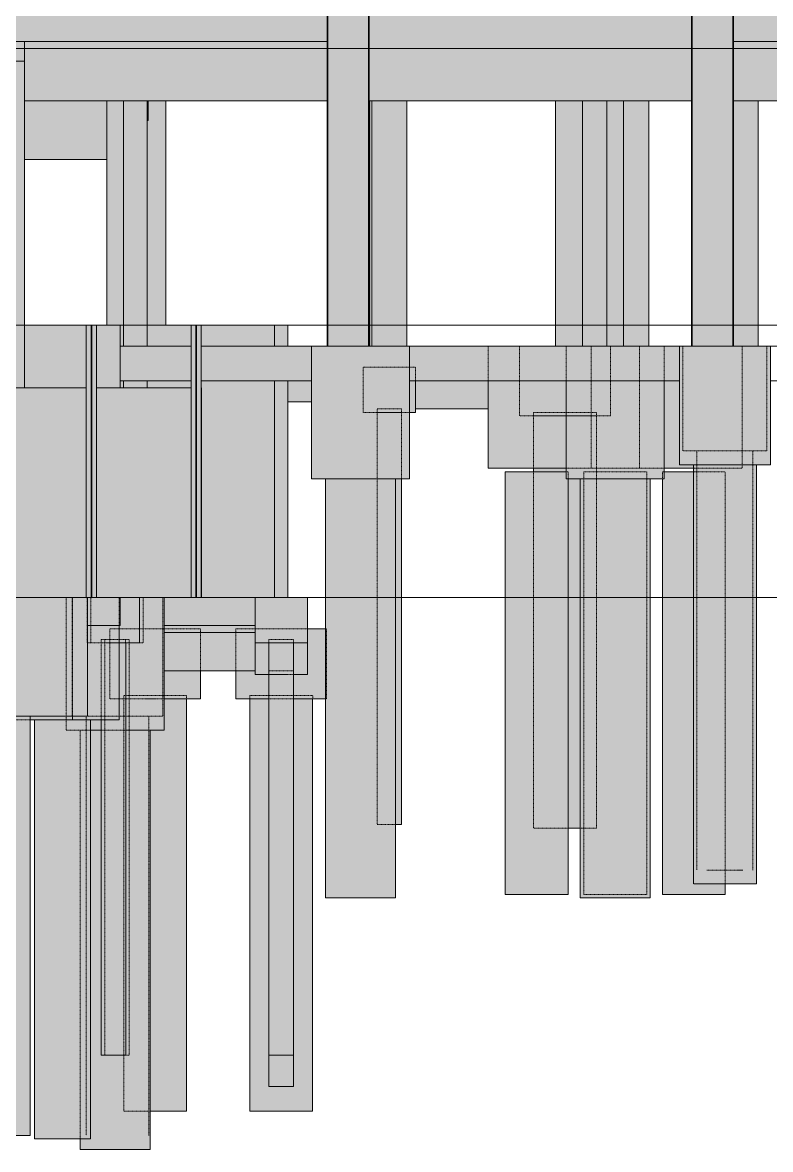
# Model space of a CAD drawing. Header units: centimetres. Extents: x -3523 to 38560, y -3196 to 88043.
# Drawn here: x 7320 to 8391, y 78330 to 79943 of the extents above; entities that cross this region are included whole.
import ezdxf

# ---------------------------------------------------------------- set-up
doc = ezdxf.new("R2010")
doc.units = ezdxf.units.CM
doc.linetypes.add('Centro', pattern=[3.175, 0.635, -0.47625, 1.5875, -0.47625])
doc.linetypes.add('Traço', pattern=[0.635, 0.3175, -0.3175])
for name, color, linetype, lineweight in [('A-FLOR-LEVL', 7, 'Continuous', 9), ('S-BEAM', 7, 'Continuous', 25), ('S-COLS', 7, 'Continuous', 25), ('S-FNDN', 7, 'Continuous', 25), ('S-FNDN-HDLN', 7, 'Traço', 18)]:
    doc.layers.add(name, color=color, linetype=linetype, lineweight=lineweight)

# ---------------------------------------------------------------- blocks, each defined once
blk = doc.blocks.new('Estaca W Gerdau - W250X32_7-3763720-CT B 002 - CRT ESQ')
at = {"layer": 'S-FNDN', "linetype": 'Traço', "lineweight": 9, "true_color": 0xa4b9db}
blk.add_hatch(color=9, dxfattribs=at).paths.add_polyline_path([(-1880.1, 79120), (-1871.6, 79120), (-1871.6, 79510), (-1886.2, 79510), (-1886.2, 79120)], flags=0)
at = {"layer": 'S-FNDN', "lineweight": 9}
for p, q in [((-1886.2, 79510), (-1886.2, 79120)), ((-1871.6, 79510), (-1886.2, 79510)), ((-1879.3, 79120), (-1879.3, 79510)), ((-1878.5, 79510), (-1878.5, 79120)), ((-1871.6, 79510), (-1871.6, 79120)), ((-1871.6, 79120), (-1886.2, 79120))]:
    blk.add_line(p, q, dxfattribs=at)
blk = doc.blocks.new('PED_BLRET-1EST_R01_2019 - 75x75x65-3763687-CT B 002 - CRT ESQ')
at = {"layer": 'S-FNDN-HDLN', "lineweight": 9}
for p, q in [((1714.1, 79378), (1749.1, 79378)), ((1714.1, 79373), (1714.1, 79378)), ((1749.1, 79373), (1714.1, 79373)), ((1749.1, 79378), (1749.1, 79373))]:
    blk.add_line(p, q, dxfattribs=at)
blk = doc.blocks.new('PED_BLRET-1EST_R01_2019 - 75x75x65-V41-CT B 002 - CRT ESQ')
at = {"layer": 'S-FNDN-HDLN', "lineweight": 9}
for p, q in [((1305.6, 79340), (1340.6, 79340)), ((1305.6, 79335), (1305.6, 79340)), ((1340.6, 79335), (1305.6, 79335)), ((1340.6, 79340), (1340.6, 79335))]:
    blk.add_line(p, q, dxfattribs=at)
blk = doc.blocks.new('PED_BLRET-1EST_R01_2019 - 75x75x65-V42-CT B 002 - CRT ESQ')
at = {"layer": 'S-FNDN-HDLN', "lineweight": 9}
for p, q in [((325.3, 79015), (360.3, 79015)), ((360.3, 79010), (325.3, 79010))]:
    blk.add_line(p, q, dxfattribs=at)
blk = doc.blocks.new('PED_BLRET-1EST_EXCENTRICA_R01_2019 - 110x130x100-3841337-CT B 002 - CRT ESQ')
at = {"layer": 'S-FNDN-HDLN', "lineweight": 9}
for p, q in [((117.3, 78980), (175.1, 78980)), ((117.3, 78975), (117.3, 78980)), ((175.1, 78980), (207.3, 78980)), ((207.3, 78980), (207.3, 78975)), ((175.1, 78975), (117.3, 78975)), ((207.3, 78975), (175.1, 78975))]:
    blk.add_line(p, q, dxfattribs=at)
blk = doc.blocks.new('PED_BLRET-1EST_EXCENTRICA_R01_2019 - 110x130x100-V37-CT B 002 - CRT ESQ')
at = {"layer": 'S-FNDN-HDLN', "lineweight": 9}
for p, q in [((297.8, 78980), (325.3, 78980)), ((297.8, 78975), (297.8, 78980)), ((325.3, 78980), (360.3, 78980)), ((360.3, 78980), (387.8, 78980)), ((387.8, 78980), (387.8, 78975)), ((325.3, 78975), (297.8, 78975)), ((360.3, 78975), (325.3, 78975)), ((387.8, 78975), (360.3, 78975))]:
    blk.add_line(p, q, dxfattribs=at)
blk = doc.blocks.new('PED_BLRET-1EST_EXCENTRICA_R01_2019 - 110x130x100-V45-CT B 002 - CRT ESQ')
at = {"layer": 'S-FNDN-HDLN', "lineweight": 9}
for p, q in [((704, 79385), (794, 79385)), ((704, 79380), (704, 79385)), ((794, 79385), (794, 79380)), ((794, 79380), (704, 79380))]:
    blk.add_line(p, q, dxfattribs=at)
blk = doc.blocks.new('PED_BLRET-1EST_R01_2019 - 75x75x65-V38-CT B 002 - CRT ESQ')
at = {"layer": 'S-FNDN-HDLN', "lineweight": 9}
for p, q in [((85.1, 79060), (110.9, 79060)), ((85.1, 79055), (85.1, 79060)), ((110.9, 79060), (120.1, 79060)), ((120.1, 79060), (120.1, 79055)), ((110.9, 79055), (85.1, 79055)), ((120.1, 79055), (110.9, 79055))]:
    blk.add_line(p, q, dxfattribs=at)
blk = doc.blocks.new('PED_BLRET-1EST_R01_2019 - 75x75x65-V57-CT B 002 - CRT ESQ')
at = {"layer": 'S-FNDN-HDLN', "lineweight": 9}
for p, q in [((90.3, 79055), (90.3, 79060)), ((120.1, 79060), (125.3, 79060)), ((125.3, 79060), (125.3, 79055))]:
    blk.add_line(p, q, dxfattribs=at)

msp = doc.modelspace()

# ---------------------------------------------------------------- hatches: boundary and pattern name
at = {"layer": 'S-BEAM', "true_color": 0xc0c0c0}
for points in [[(5648.005, 79916), (7757.012, 79916), (7756.766, 79976), (5648.005, 79976), (5648.005, 79973.813)], [(7816.012, 79831), (8278.511, 79831.204), (8278.511, 79976), (7816.012, 79976), (7816.012, 79831.327)], [(8635.607, 79916), (9030.006, 79916), (9030.006, 79976), (8337.511, 79976), (8337.522, 79916), (8583.91, 79916)], [(7549.98, 79831), (7757.012, 79831), (7756.766, 79916), (7323.262, 79916), (7323.262, 79831), (7500.001, 79831)], [(8635.607, 79831), (9030.006, 79831), (9030.006, 79916), (8337.522, 79916), (8337.522, 79831), (8583.91, 79831)], [(7441, 79747), (7441, 79831), (7323.262, 79831), (7323.262, 79747), (7393.98, 79747)], [(7498.749, 79803), (7500, 79803), (7500, 79831), (7498.749, 79830.891), (7498.749, 79804.432)], [(8098.512, 79430.004), (8260.861, 79430.004), (8260.861, 79480.004), (7874.012, 79480.004), (7874.012, 79430.004), (8066.945, 79430.004)], [(7700.134, 79400.004), (7734.012, 79400.004), (7734.012, 79430.004), (7700.134, 79430.004)], [(7883, 79390.004), (7986.955, 79390.004), (7986.955, 79430.004), (7883, 79430.004)], [(7549.98, 79070.001), (7653.134, 79070.001), (7653.134, 79080.004), (7523, 79080.004), (7523, 79070.001)], [(7549.98, 79015.001), (7653.134, 79015.001), (7653.134, 79070.001), (7523, 79070.001), (7523, 79015.001), (7543.207, 79015.001)]]:
    msp.add_hatch(color=9, dxfattribs=at).paths.add_polyline_path(points, flags=0)
at = {"layer": 'S-BEAM', "true_color": 0xff8040}
h = msp.add_hatch(color=11, dxfattribs=at)
h.paths.add_polyline_path([(7446.587, 79080.004), (7453, 79080.004), (7453, 79120.004), (7413.472, 79120.001), (7413.472, 79080.004), (7443.792, 79080.004)], flags=0)
h.paths.add_polyline_path([(7323.262, 79420.004), (7411.705, 79420.004), (7411.705, 79510.004), (7323.262, 79510.004), (7323.262, 79444.332)], flags=0)
h.paths.add_polyline_path([(7453, 79420.004), (7453, 79510.004), (7426.305, 79510.004), (7426.305, 79420.004), (7446.587, 79420.004)], flags=0)
h = msp.add_hatch(color=11, dxfattribs=at)
h.paths.add_polyline_path([(7460.002, 79080.004), (7459.998, 79120.004), (7453, 79120.001), (7453, 79080.004), (7458.737, 79080.004)], flags=0)
h.paths.add_polyline_path([(7459.998, 79420.004), (7460.002, 79420.004), (7459.998, 79510.004), (7453, 79510.004), (7453, 79420.004), (7459.802, 79420.004)], flags=0)
h = msp.add_hatch(color=11, dxfattribs=at)
h.paths.add_polyline_path([(7523, 79080.004), (7653.134, 79080.004), (7653.373, 79120.001), (7681.134, 79120.001), (7681.134, 79430.004), (7576.305, 79430.004), (7576.305, 79120.001), (7523, 79120.001), (7523, 79091.344)], flags=0)
h.paths.add_polyline_path([(7498.749, 79420.004), (7561.705, 79420.004), (7561.705, 79430.004), (7498.749, 79430.004)], flags=0)
h.paths.add_polyline_path([(7500.481, 79480.004), (7561.705, 79480.004), (7561.705, 79510.004), (7498.749, 79509.848), (7498.749, 79480.004)], flags=0)
h.paths.add_polyline_path([(7678.98, 79480.004), (7681.134, 79480.004), (7681.134, 79510.004), (7576.305, 79510.004), (7576.525, 79480.004), (7653.373, 79480.004)], flags=0)
at = {"layer": 'S-BEAM', "true_color": 0xc0c0c0}
h = msp.add_hatch(color=9, dxfattribs=at)
h.paths.add_polyline_path([(7549.98, 79430.004), (7561.705, 79430.004), (7561.705, 79480.004), (7460.002, 79480.004), (7460.002, 79430.004), (7530.41, 79430.004)], flags=0)
h.paths.add_polyline_path([(7675.39, 79430.004), (7734.012, 79430.004), (7734.012, 79480.004), (7576.305, 79480.004), (7576.525, 79430.004), (7653.373, 79430.004)], flags=0)
h = msp.add_hatch(color=9, dxfattribs=at)
h.paths.add_polyline_path([(6511.705, 79120.004), (6511.705, 79420.004), (6376.305, 79420.004), (6376.305, 79120.004), (6490.202, 79120.004)], flags=0)
h.paths.add_polyline_path([(5476.305, 79120.004), (5611.705, 79120.004), (5611.362, 79420.004), (5476.305, 79420.004), (5476.305, 79179.591)], flags=0)
h.paths.add_polyline_path([(5626.305, 79120.004), (5761.705, 79120.004), (5761.705, 79420.004), (5626.305, 79420.004), (5626.305, 79135.468)], flags=0)
h.paths.add_polyline_path([(7561.705, 79120.004), (7561.705, 79420.004), (7426.305, 79420.004), (7426.305, 79120.004), (7549.98, 79120.004)], flags=0)
h.paths.add_polyline_path([(5776.305, 79120.004), (5911.705, 79120.004), (5911.705, 79420.004), (5776.305, 79420.004), (5776.305, 79356.085)], flags=0)
h.paths.add_polyline_path([(5926.305, 79120.004), (6061.705, 79120.004), (6061.705, 79420.004), (5926.305, 79420.004), (5926.305, 79179.591)], flags=0)
h.paths.add_polyline_path([(6076.305, 79120.004), (6211.705, 79120.004), (6211.705, 79420.004), (6076.305, 79420.004), (6076.305, 79135.468)], flags=0)
h.paths.add_polyline_path([(6226.305, 79120.004), (6361.705, 79120.004), (6361.705, 79420.004), (6226.305, 79420.004), (6226.305, 79179.591)], flags=0)
h.paths.add_polyline_path([(7411.705, 79120.004), (7411.705, 79420.004), (7276.305, 79420.004), (7276.305, 79120.004), (7394.891, 79120.004)], flags=0)
h.paths.add_polyline_path([(7261.705, 79120.004), (7261.705, 79420.004), (7126.305, 79420.004), (7126.305, 79120.004), (7239.802, 79120.004)], flags=0)
h.paths.add_polyline_path([(6526.305, 79120.004), (6661.705, 79120.004), (6661.705, 79420.004), (6526.305, 79420.004), (6526.305, 79179.591)], flags=0)
h.paths.add_polyline_path([(6676.305, 79120.004), (6811.705, 79120.004), (6811.705, 79420.004), (6676.305, 79420.004), (6676.305, 79179.591)], flags=0)
h.paths.add_polyline_path([(6826.305, 79120.004), (6961.705, 79120.004), (6961.705, 79420.004), (6826.305, 79420.004), (6826.305, 79179.591)], flags=0)
h.paths.add_polyline_path([(6976.305, 79120.004), (7111.705, 79120.004), (7111.705, 79420.004), (6976.305, 79420.004), (6976.305, 79179.591)], flags=0)
at = {"layer": 'S-COLS', "true_color": 0xc0c0c0}
h = msp.add_hatch(color=9, dxfattribs=at)
h.paths.add_polyline_path([(6929.623, 79888), (6979.524, 79888), (6999.744, 79906), (7323.262, 79906), (7323.262, 79916), (6786.272, 79916), (6786.272, 79906), (6839.862, 79906), (6844.002, 79888), (6877.926, 79888)], flags=0)
h.paths.add_polyline_path([(7078.377, 79976), (7323.262, 79976), (7323.262, 80139), (6786.272, 80139), (6786.272, 79976), (7033.016, 79976)], flags=0)
h.paths.add_polyline_path([(7311.058, 80178), (7306.186, 80178.798), (7323.262, 80194), (7167.047, 80178), (7305.289, 80178)], flags=0)
for points in [[(7816.012, 79480.004), (7816.012, 79983), (7757.012, 79983), (7757.012, 79480.004)], [(8337.511, 79480.004), (8337.511, 79983), (8278.511, 79983), (8278.511, 79480.004)], [(7268.597, 79510.004), (7323.262, 79510.004), (7323.262, 79906), (6999.744, 79906), (6979.524, 79888), (6979.524, 79510.004), (7268.317, 79510.004)], [(7441, 79510.004), (7465, 79510.004), (7465, 79831), (7441, 79831), (7441, 79532.579)], [(7465, 79480.004), (7498.749, 79480.004), (7498.749, 79831), (7465, 79831), (7465, 79488.455)], [(7816.012, 79480.004), (7817.512, 79480.004), (7817.512, 79831), (7816.012, 79831), (7816.012, 79486.005)], [(7826.053, 79510.004), (7870.5, 79510.004), (7870.5, 79831), (7820.5, 79831), (7820.5, 79510.004)], [(8083.012, 79480.004), (8083.214, 79480.004), (8083.218, 79510.004), (8121.763, 79510.004), (8121.763, 79831), (8083.012, 79831), (8083.012, 79532.579)], [(8133.012, 79480.004), (8156.512, 79480.008), (8156.512, 79831), (8121.763, 79831), (8121.763, 79480.004)], [(8180.512, 79480.004), (8180.512, 79831), (8156.512, 79831), (8156.513, 79480.004), (8178.012, 79480.004)], [(8203.378, 79480.004), (8216.763, 79480.004), (8216.763, 79831), (8180.513, 79831), (8180.513, 79480.004)], [(8373.272, 79480.004), (8373.272, 79831), (8337.522, 79831), (8337.522, 79480.004), (8350.519, 79480.004)]]:
    msp.add_hatch(color=9, dxfattribs=at).paths.add_polyline_path(points, flags=0)
at = {"layer": 'S-COLS', "true_color": 0xff8040}
for points in [[(7498.749, 79510.004), (7525.457, 79510.004), (7525.457, 79831), (7500.001, 79830.996), (7500.001, 79803), (7498.749, 79803), (7498.749, 79532.579)], [(7860.159, 79480.004), (7870.5, 79480.004), (7870.5, 79510.004), (7820.5, 79510.004), (7820.5, 79480.004), (7848.134, 79480.004)], [(8083.218, 79480.004), (8121.763, 79480.004), (8121.763, 79510.004), (8083.218, 79510.004)], [(7495.2, 79420.004), (7498.749, 79420.004), (7498.74, 79430.004), (7465, 79430.004), (7465, 79420.004), (7475.457, 79420.004)]]:
    msp.add_hatch(color=11, dxfattribs=at).paths.add_polyline_path(points, flags=0)
h = msp.add_hatch(color=11, dxfattribs=at)
h.paths.add_polyline_path([(7323.262, 79120.001), (7323.262, 79120.004), (7276.305, 79120.001)], flags=0)
h.paths.add_polyline_path([(7261.705, 79120.001), (7261.705, 79120.004), (7239.802, 79120.001)], flags=0)
h.paths.add_polyline_path([(7136.409, 79420.004), (7261.705, 79420.004), (7261.705, 79510.004), (7126.305, 79510.004), (7126.305, 79420.004)], flags=0)
h.paths.add_polyline_path([(7323.262, 79420.004), (7323.262, 79510.004), (7276.305, 79510.004), (7276.305, 79420.004)], flags=0)
h.paths.add_polyline_path([(6979.524, 79420.004), (7111.705, 79420.004), (7111.705, 79510.004), (6979.524, 79510.004), (6979.524, 79444.332)], flags=0)
h = msp.add_hatch(color=11, dxfattribs=at)
h.paths.add_polyline_path([(7461.155, 79420.004), (7465, 79420.004), (7465, 79430.004), (7460.002, 79430.004), (7460.002, 79420.004), (7460.877, 79420.004)], flags=0)
h.paths.add_polyline_path([(7465, 79480.004), (7465, 79510.004), (7460.002, 79510.004), (7460.386, 79480.004), (7462.726, 79480.004)], flags=0)
h = msp.add_hatch(color=11, dxfattribs=at)
h.paths.add_polyline_path([(7687.249, 79120.001), (7700.134, 79120.001), (7700.134, 79430.004), (7681.134, 79430.004), (7681.134, 79120.001)], flags=0)
h.paths.add_polyline_path([(7688.259, 79480.004), (7700.134, 79480.004), (7700.134, 79510.004), (7681.134, 79510.004), (7681.134, 79480.004), (7687.249, 79480.004)], flags=0)
at = {"layer": 'S-FNDN', "true_color": 0xc0c0c0}
for points in [[(7734.012, 79290.004), (7874.012, 79290.004), (7874.012, 79480.004), (7734.012, 79480.004), (7734.012, 79356.085)], [(8260.861, 79310.004), (8390.861, 79310.004), (8390.861, 79480.004), (8260.861, 79480.004), (8260.861, 79356.085)], [(7874.012, 79385.004), (7883, 79385.004), (7883, 79430.004), (7874.012, 79430.004), (7874.012, 79390.004)], [(7986.955, 79305.004), (8098.512, 79305.004), (8098.512, 79430.004), (7986.955, 79430.004), (7986.955, 79356.085)], [(8238.512, 79290.004), (8238.512, 79430.004), (8098.512, 79430.004), (8098.512, 79290.004), (8222.035, 79290.004)], [(8273.731, 79305.004), (8281.015, 79305.004), (8281.015, 79310.004), (8260.861, 79310.004), (8260.861, 79430.004), (8238.512, 79430.004), (8238.512, 79305.004), (8260.861, 79305.004)], [(8292.458, 78710.004), (8325.861, 78710.004), (8325.861, 79310.004), (8281.015, 79310.004), (8281.015, 78710.004), (8292.284, 78710.004)], [(8347.279, 78710.004), (8370.707, 78710.004), (8370.707, 79310.004), (8325.861, 79310.004), (8325.861, 78710.004), (8340.472, 78710.004)], [(7768.657, 78690.004), (7804.012, 78690.004), (7804.012, 79290.004), (7754.012, 79290.004), (7754.012, 78690.004), (7763.561, 78690.004)], [(7804.012, 78690.004), (7854.012, 78690.004), (7854.012, 79290.004), (7804.012, 79290.004), (7804.012, 78694.233)], [(7857.874, 78795.004), (7863, 78795.004), (7863, 79290.004), (7854.012, 79290.004), (7854.25, 78795.004)], [(8011.237, 78695.004), (8101.237, 78695.004), (8101.227, 79290.004), (8098.512, 79290.004), (8098.512, 79300.004), (8011.237, 79300.004), (8011.237, 78826.603)], [(8118.512, 78690.004), (8168.512, 78690.004), (8168.512, 79290.004), (8118.512, 79290.004), (8118.512, 78695.004)], [(8168.512, 78690.004), (8218.512, 78690.004), (8218.512, 79290.004), (8168.512, 79290.004), (8168.512, 78694.233)], [(8236.237, 78695.004), (8326.237, 78695.004), (8325.861, 78710.004), (8281.015, 78710.004), (8281.015, 79300.004), (8238.512, 79300.004), (8238.512, 79290.004), (8236.237, 79290.004), (8236.237, 78738.356)], [(6969.472, 78950.001), (7413.472, 78950.001), (7413.472, 79120.001), (6969.472, 79120.001), (6969.472, 79003.097)], [(7487.998, 79055.001), (7487.998, 79120.001), (7460.002, 79120.001), (7460.002, 79080.004), (7458.737, 79080.004), (7458.737, 79055.001), (7483.468, 79055.001)], [(7679.222, 79055.001), (7728.134, 79055.001), (7728.134, 79120.001), (7653.134, 79120.001), (7653.373, 79055.001), (7670.032, 79055.001)], [(7420.739, 78945.001), (7458.737, 78945.001), (7458.737, 79080.004), (7413.472, 79080.004), (7413.472, 78950.001), (7392.1, 78950.001), (7392.1, 78945.001), (7413.472, 78945.001)], [(7432.998, 78465.001), (7467.998, 78465.001), (7467.998, 79055.001), (7458.737, 79055.001), (7458.737, 78945.001), (7432.998, 78945.001), (7432.998, 78473.616)], [(7673.134, 78465.001), (7708.134, 78465.001), (7708.134, 79055.001), (7673.134, 79055.001), (7673.134, 78473.616)], [(7523, 78975.001), (7575.206, 78975.001), (7575.206, 79015.001), (7523, 79015.001), (7523, 79003.097)], [(7503, 78385.001), (7555.206, 78385.001), (7555.206, 78975.001), (7523, 78975.001), (7523, 78930.001), (7503, 78930.001), (7503, 78385.369)], [(7645.627, 78385.001), (7735.627, 78385.369), (7735.627, 78975.001), (7708.134, 78975.001), (7708.134, 78420.001), (7673.134, 78420.001), (7673.134, 78975.001), (7645.627, 78975.001), (7645.627, 78473.616)], [(7251.472, 78350.001), (7331.472, 78350.001), (7331.472, 78950.001), (7251.472, 78950.001), (7251.472, 78385.369)], [(7337.516, 78345.001), (7417.516, 78345.001), (7417.511, 78945.001), (7337.516, 78945.001), (7337.516, 78350.001)], [(7446.587, 78330.001), (7453, 78330.001), (7453, 78465.001), (7432.998, 78465.001), (7432.998, 78930.001), (7417.516, 78930.001), (7417.516, 78345.001), (7403, 78345.001), (7403, 78330.001), (7445.178, 78330.001)], [(7497.55, 78330.001), (7503, 78330.001), (7503, 78930.001), (7467.998, 78930.001), (7467.998, 78465.001), (7453, 78465.001), (7453, 78330.001), (7493.451, 78330.001)], [(7705.07, 78420.001), (7708.134, 78420.001), (7708.093, 78465.001), (7673.134, 78465.001), (7673.134, 78420.001), (7703.464, 78420.001)]]:
    msp.add_hatch(color=9, dxfattribs=at).paths.add_polyline_path(points, flags=0)
h = msp.add_hatch(color=9, dxfattribs=at)
h.paths.add_polyline_path([(8114.915, 78790.004), (8118.512, 78790.004), (8118.512, 79290.004), (8101.237, 79290.004), (8101.237, 78790.004), (8107.886, 78790.004)], flags=0)
h.paths.add_polyline_path([(8086.714, 79300.004), (8098.512, 79300.004), (8098.512, 79305.004), (8051.839, 79305.004), (8051.839, 79300.004), (8085.792, 79300.004)], flags=0)
h = msp.add_hatch(color=9, dxfattribs=at)
h.paths.add_polyline_path([(7417.516, 78930.001), (7432.998, 78930.001), (7432.998, 78945.001), (7417.516, 78945.001)], flags=0)
h.paths.add_polyline_path([(7523, 78930.001), (7523, 79120.001), (7487.998, 79120.001), (7487.998, 79055.001), (7467.998, 79055.001), (7467.998, 78930.001), (7498.284, 78930.001)], flags=0)
h = msp.add_hatch(color=9, dxfattribs=at)
h.paths.add_polyline_path([(7625.627, 78975.001), (7673.134, 78975.001), (7673.134, 79010.001), (7653.134, 79010.001), (7653.134, 79015.001), (7625.627, 79015.001), (7625.627, 79003.097)], flags=0)
h.paths.add_polyline_path([(7754.012, 78975.001), (7754.012, 79075.001), (7728.134, 79075.001), (7728.134, 79010.001), (7708.134, 79010.001), (7708.134, 78975.001), (7730.918, 78975.001)], flags=0)
h = msp.add_hatch(color=9, dxfattribs=at)
h.paths.add_polyline_path([(7728.134, 79010.001), (7728.134, 79055.001), (7708.134, 79055.001), (7708.134, 79010.001)], flags=0)
h.paths.add_polyline_path([(7673.134, 79010.001), (7673.134, 79055.001), (7653.134, 79055.001), (7653.373, 79010.001), (7654.472, 79010.001)], flags=0)
h = msp.add_hatch(color=9, dxfattribs=at)
h.paths.add_polyline_path([(7392.1, 78945.001), (7392.1, 78950.001), (7331.472, 78950.001), (7331.472, 78945.001), (7343.194, 78945.001)], flags=0)
h.paths.add_polyline_path([(7162.932, 78945.001), (7251.472, 78945.001), (7251.472, 78950.001), (7162.932, 78950.001)], flags=0)

# ---------------------------------------------------------------- linework, layer by layer
at = {"layer": 'A-FLOR-LEVL', "linetype": 'Centro'}
for p, q in [((5102.561, 79906), (10273.995, 79906)), ((5102.561, 79510.004), (10273.995, 79510.004)), ((5102.561, 79120.001), (10273.995, 79120.001))]:
    msp.add_line(p, q, dxfattribs=at)
at = {"layer": 'S-BEAM', "lineweight": 9}
for p, q in [((8337.511, 79976), (8337.511, 79916)), ((5648.005, 79916), (7757.012, 79916)), ((7323.262, 79916), (7323.262, 79831)), ((8337.511, 79916), (9030.006, 79916)), ((8337.522, 79916), (8337.522, 79906)), ((8337.522, 79906), (8337.522, 79831)), ((7757.012, 79831), (7323.262, 79831)), ((7500, 79803), (7500, 79831)), ((7816.012, 79831), (8278.511, 79831)), ((8337.522, 79831), (9030.006, 79831)), ((7498.749, 79803), (7500, 79803)), ((7323.262, 79747), (7441, 79747)), ((7411.705, 79510.004), (7323.262, 79510.004)), ((7323.262, 79510.004), (7323.262, 79420.004)), ((7453, 79510.004), (7426.305, 79510.004)), ((7453, 79510.004), (7460.002, 79510.004)), ((7460.002, 79480.004), (7460.002, 79510.004)), ((7561.705, 79510.004), (7498.749, 79510.004)), ((7681.134, 79510.004), (7576.305, 79510.004)), ((7681.134, 79480.004), (7681.134, 79510.004)), ((7460.002, 79430.004), (7460.002, 79480.004)), ((7460.002, 79480.004), (7460.002, 79430.004)), ((7460.002, 79480.004), (7561.705, 79480.004)), ((7576.305, 79480.004), (7734.012, 79480.004)), ((7874.012, 79480.004), (8260.861, 79480.004)), ((8390.861, 79480.004), (9030.006, 79480.004)), ((7460.002, 79420.004), (7460.002, 79430.004)), ((7460.002, 79430.004), (7561.705, 79430.004)), ((7576.305, 79430.004), (7734.012, 79430.004)), ((7681.134, 79120.001), (7681.134, 79430.004)), ((7874.012, 79430.004), (8260.861, 79430.004)), ((8390.861, 79430.004), (9030.006, 79430.004)), ((7411.705, 79420.004), (7276.305, 79420.004)), ((7561.705, 79420.004), (7426.305, 79420.004)), ((7576.525, 79420.004), (7576.525, 79120.004)), ((7700.134, 79400.004), (7734.012, 79400.004)), ((7883, 79390.004), (7986.955, 79390.004)), ((7276.305, 79120.004), (7411.705, 79120.004)), ((7426.305, 79120.004), (7561.705, 79120.004)), ((7460.002, 79080.004), (7460.002, 79120.004)), ((7413.472, 79080.004), (7453, 79080.004)), ((7460.002, 79080.004), (7453, 79080.004)), ((7523, 79080.004), (7653.134, 79080.004)), ((7523, 79070.001), (7653.134, 79070.001)), ((7653.134, 79015.001), (7523, 79015.001))]:
    msp.add_line(p, q, dxfattribs=at)
at = {"layer": 'S-COLS', "color": 66, "lineweight": 35, "true_color": 0x578d05}
for p, q in [((7757.012, 79983), (7757.012, 79480.004)), ((7816.012, 79983), (7816.012, 79480.004)), ((8278.511, 79983), (8278.511, 79480.004)), ((8337.511, 79983), (8337.511, 79480.004))]:
    msp.add_line(p, q, dxfattribs=at)
at = {"layer": 'S-COLS', "lineweight": 9}
for p, q in [((7323.262, 79888), (7323.262, 79916)), ((7323.262, 79906), (6979.524, 79906)), ((7323.262, 79510.004), (7323.262, 79906)), ((7323.262, 79888), (6979.524, 79888)), ((7441, 79831), (7441, 79510.004)), ((7465, 79831), (7465, 79510.004)), ((7498.749, 79831), (7498.749, 79480.004)), ((7525.457, 79831), (7525.457, 79510.004)), ((7817.512, 79831), (7817.512, 79480.004)), ((7820.5, 79831), (7820.5, 79510.004)), ((7870.5, 79831), (7870.5, 79510.004)), ((8083.012, 79831), (8083.012, 79480.004)), ((8121.763, 79831), (8121.763, 79480.004)), ((8156.512, 79831), (8156.512, 79480.004)), ((8180.512, 79831), (8180.512, 79480.004)), ((8216.763, 79831), (8216.763, 79480.004)), ((8337.522, 79831), (8337.522, 79480.004)), ((8373.272, 79831), (8373.272, 79480.004)), ((7323.262, 79510.004), (7276.305, 79510.004)), ((7323.262, 79510.004), (7276.305, 79510.004)), ((7323.262, 79420.004), (7323.262, 79510.004)), ((7465, 79510.004), (7460.002, 79510.004)), ((7465, 79510.004), (7460.002, 79510.004)), ((7465, 79510.004), (7465, 79480.004)), ((7498.749, 79510.004), (7465, 79510.004)), ((7498.749, 79510.004), (7498.749, 79480.004)), ((7681.134, 79510.004), (7681.134, 79480.004)), ((7700.134, 79510.004), (7681.134, 79510.004)), ((7700.134, 79510.004), (7700.134, 79480.004)), ((7817.512, 79510.004), (7816.012, 79510.004)), ((7817.512, 79510.004), (7817.512, 79480.004)), ((7820.5, 79510.004), (7820.5, 79480.004)), ((7870.5, 79510.004), (7820.5, 79510.004)), ((7870.5, 79510.004), (7820.5, 79510.004)), ((7870.5, 79510.004), (7870.5, 79480.004)), ((8083.218, 79510.004), (8083.218, 79480.004)), ((8121.763, 79510.004), (8083.218, 79510.004)), ((8121.763, 79510.004), (8121.763, 79480.004)), ((8156.512, 79510.004), (8121.763, 79510.004)), ((8156.512, 79510.004), (8156.512, 79480.004)), ((8180.512, 79510.004), (8156.512, 79510.004)), ((8180.512, 79510.004), (8180.512, 79480.004)), ((8216.763, 79510.004), (8180.513, 79510.004)), ((8216.763, 79510.004), (8216.763, 79480.004)), ((8337.522, 79510.004), (8337.522, 79480.004)), ((8373.272, 79510.004), (8337.522, 79510.004)), ((8373.272, 79510.004), (8373.272, 79480.004)), ((7465, 79430.004), (7465, 79420.004)), ((7498.749, 79430.004), (7498.749, 79420.004)), ((7681.134, 79430.004), (7681.134, 79120.001)), ((7700.134, 79430.004), (7700.134, 79120.001))]:
    msp.add_line(p, q, dxfattribs=at)
at = {"layer": 'S-FNDN', "lineweight": 9}
for p, q in [((7734.012, 79480.004), (7874.012, 79480.004)), ((7734.012, 79290.004), (7734.012, 79480.004)), ((7874.012, 79290.004), (7874.012, 79480.004)), ((8260.861, 79480.004), (8390.861, 79480.004)), ((8260.861, 79310.004), (8260.861, 79480.004)), ((8390.861, 79310.004), (8390.861, 79480.004)), ((7883, 79385.004), (7883, 79430.004)), ((7986.955, 79305.004), (7986.955, 79430.004)), ((8098.512, 79290.004), (8098.512, 79430.004)), ((8238.512, 79290.004), (8238.512, 79430.004)), ((7883, 79385.004), (7874.012, 79385.004)), ((8098.512, 79305.004), (7986.955, 79305.004)), ((8051.839, 79305.004), (8051.839, 79300.004)), ((8281.015, 79305.004), (8238.512, 79305.004)), ((8390.861, 79310.004), (8260.861, 79310.004)), ((8280.861, 79310.004), (8280.861, 78710.004)), ((8370.861, 78710.004), (8370.861, 79310.004)), ((7874.012, 79290.004), (7734.012, 79290.004)), ((7754.012, 79290.004), (7754.012, 78690.004)), ((7854.012, 78690.004), (7854.012, 79290.004)), ((7863, 78795.004), (7863, 79290.004)), ((8011.237, 79300.004), (8011.237, 78695.004)), ((8011.237, 79300.004), (8098.562, 79300.004)), ((8238.512, 79290.004), (8098.512, 79290.004)), ((8101.237, 78695.004), (8101.237, 79290.004)), ((8118.512, 79290.004), (8118.512, 78690.004)), ((8218.512, 78690.004), (8218.512, 79290.004)), ((8236.237, 79290.004), (8236.237, 78695.004)), ((8238.675, 79300.004), (8281.014, 79300.004)), ((7413.472, 78950.001), (7413.472, 79120.001)), ((7487.998, 79055.001), (7487.998, 79120.001)), ((7523, 78930.001), (7523, 79120.001)), ((7653.134, 79120.001), (7728.134, 79120.001)), ((7653.134, 79055.001), (7653.134, 79120.001)), ((7728.134, 79055.001), (7728.134, 79120.001)), ((7458.737, 78945.001), (7458.737, 79080.004)), ((7728.134, 79075.001), (7754.012, 79075.001)), ((7487.998, 79055.001), (7458.737, 79055.001)), ((7467.998, 78465.001), (7467.998, 79055.001)), ((7653.134, 79010.001), (7653.134, 79055.001)), ((7728.134, 79055.001), (7653.134, 79055.001)), ((7673.134, 79055.001), (7673.134, 78465.001)), ((7708.134, 78465.001), (7708.134, 79055.001)), ((7728.134, 79010.001), (7728.134, 79055.001)), ((7575.206, 78975.001), (7575.206, 79015.001)), ((7625.627, 78975.001), (7625.627, 79015.001)), ((7673.179, 79010.001), (7653.134, 79010.001)), ((7728.134, 79010.001), (7708.134, 79010.001)), ((7575.206, 78975.001), (7523, 78975.001)), ((7555.206, 78385.001), (7555.206, 78975.001)), ((7673.134, 78975.001), (7625.627, 78975.001)), ((7645.627, 78975.001), (7645.627, 78385.001)), ((7754.012, 78975.001), (7708.134, 78975.001)), ((7735.627, 78385.001), (7735.627, 78975.001)), ((7413.472, 78950.001), (6969.472, 78950.001)), ((7331.472, 78350.001), (7331.472, 78950.001)), ((7392.1, 78945.001), (7392.1, 78950.001)), ((7392.1, 78945.001), (7331.467, 78945.001)), ((7337.516, 78945.001), (7337.516, 78345.001)), ((7458.737, 78945.001), (7392.1, 78945.001)), ((7432.998, 78930.001), (7417.496, 78930.001)), ((7417.516, 78345.001), (7417.516, 78945.001)), ((7432.998, 78945.001), (7432.998, 78465.001)), ((7523, 78930.001), (7467.998, 78930.001)), ((7503, 78330.001), (7503, 78930.001)), ((7863, 78795.004), (7854.25, 78795.004)), ((8118.585, 78790.004), (8101.244, 78790.004)), ((8325.861, 78710.004), (8281.015, 78710.004)), ((8370.707, 78710.004), (8325.861, 78710.004)), ((8326.237, 78695.004), (8326.237, 78710.004)), ((7804.012, 78690.004), (7754.012, 78690.004)), ((7854.012, 78690.004), (7804.012, 78690.004)), ((8101.237, 78695.004), (8011.237, 78695.004)), ((8168.512, 78690.004), (8118.512, 78690.004)), ((8218.512, 78690.004), (8168.512, 78690.004)), ((8326.237, 78695.004), (8236.237, 78695.004)), ((7467.998, 78465.001), (7432.998, 78465.001)), ((7673.134, 78465.001), (7673.134, 78420.001)), ((7708.134, 78465.001), (7673.134, 78465.001)), ((7708.134, 78420.001), (7708.134, 78465.001)), ((7708.134, 78420.001), (7673.134, 78420.001)), ((7555.206, 78385.001), (7502.975, 78385.001)), ((7735.627, 78385.001), (7645.627, 78385.001)), ((7331.472, 78350.001), (7251.472, 78350.001)), ((7417.516, 78345.001), (7337.516, 78345.001)), ((7403, 78345.001), (7403, 78330.001)), ((7453, 78330.001), (7403, 78330.001)), ((7503, 78330.001), (7453, 78330.001))]:
    msp.add_line(p, q, dxfattribs=at)
at = {"layer": 'S-FNDN-HDLN', "lineweight": 9}
for p, q in [((7986.955, 79430.009), (7986.955, 79480.004)), ((8031.839, 79380.004), (8031.839, 79480.004)), ((8098.512, 79430.009), (8098.512, 79480.004)), ((8134.096, 79480.004), (8134.096, 79305.004)), ((8161.839, 79380.004), (8161.839, 79480.004)), ((8203.378, 79305.004), (8203.378, 79480.004)), ((8238.512, 79430.009), (8238.512, 79480.004)), ((8265.51, 79330.004), (8265.51, 79480.004)), ((8350.519, 79305.004), (8350.519, 79480.004)), ((8385.51, 79330.004), (8385.51, 79480.004)), ((7808, 79450.004), (7813.502, 79450.004)), ((7808, 79430.004), (7808, 79450.004)), ((7813.502, 79450.004), (7883, 79450.004)), ((7883, 79430.009), (7883, 79450.004)), ((7808, 79385.004), (7808, 79430.004)), ((7874.007, 79385.004), (7808, 79385.004)), ((7828, 79385.004), (7828, 78795.004)), ((7863, 79290.009), (7863, 79385.004)), ((8161.839, 79380.004), (8031.839, 79380.004)), ((8051.839, 79380.004), (8051.839, 79305.009)), ((8141.839, 78790.004), (8141.839, 79380.004)), ((8385.51, 79330.004), (8265.51, 79330.004)), ((8285.51, 79330.004), (8285.51, 78730.004)), ((8365.51, 78730.004), (8365.51, 79330.004)), ((8134.096, 79305.004), (8098.515, 79305.004)), ((8203.378, 79305.004), (8134.096, 79305.004)), ((8238.51, 79305.004), (8203.378, 79305.004)), ((8350.519, 79305.004), (8281.017, 79305.004)), ((8051.839, 79299.999), (8051.839, 78790.004)), ((8098.563, 79300.004), (8101.237, 79300.004)), ((8101.237, 79290.009), (8101.237, 79300.004)), ((8123.737, 79300.004), (8123.737, 78695.004)), ((8123.737, 79300.004), (8213.737, 79300.004)), ((8213.737, 78695.004), (8213.737, 79300.004)), ((8236.237, 79300.004), (8236.237, 79290.009)), ((8236.237, 79300.004), (8238.675, 79300.004)), ((8281.019, 79300.004), (8326.237, 79300.004)), ((8326.237, 78710.009), (8326.237, 79300.004)), ((7383, 78930.001), (7383, 79120.001)), ((7391.375, 78950.001), (7391.375, 79120.001)), ((7392.1, 78950.006), (7392.1, 79120.001)), ((7412.998, 79070.001), (7412.998, 79120.001)), ((7418.172, 79070.001), (7418.172, 79120.001)), ((7458.737, 79080.004), (7458.737, 79120.001)), ((7493.172, 79055.001), (7493.172, 79120.001)), ((7521.375, 78950.001), (7521.375, 79120.001)), ((7445.206, 79075.001), (7495.207, 79075.001)), ((7445.206, 78975.001), (7445.206, 79075.001)), ((7495.207, 79075.001), (7547.04, 79075.001)), ((7547.04, 79075.001), (7575.206, 79075.001)), ((7575.206, 79015.006), (7575.206, 79075.001)), ((7625.627, 79075.001), (7653.129, 79075.001)), ((7625.627, 79015.006), (7625.627, 79075.001)), ((7653.134, 79075.001), (7681.134, 79075.001)), ((7681.134, 79075.001), (7700.134, 79075.001)), ((7700.134, 79075.001), (7728.134, 79075.001)), ((7754.017, 79075.001), (7755.627, 79075.001)), ((7755.627, 78975.001), (7755.627, 79075.001)), ((7412.998, 79055.001), (7412.998, 79070.001)), ((7418.172, 79055.001), (7418.172, 79070.001)), ((7458.732, 79055.001), (7412.998, 79055.001)), ((7432.998, 79055.001), (7432.998, 78945.006)), ((7438.172, 79055.001), (7438.172, 78465.001)), ((7473.172, 78465.001), (7473.172, 79055.001)), ((7493.172, 79055.001), (7488.003, 79055.001)), ((7681.134, 79010.001), (7673.184, 79010.001)), ((7700.134, 79010.001), (7681.134, 79010.001)), ((7708.129, 79010.001), (7700.134, 79010.001)), ((7522.995, 78975.001), (7445.206, 78975.001)), ((7465.206, 78975.001), (7465.206, 78385.001)), ((7708.129, 78975.001), (7673.139, 78975.001)), ((7755.627, 78975.001), (7754.017, 78975.001)), ((7411.375, 78950.001), (7411.375, 78350.001)), ((7521.375, 78950.001), (7413.477, 78950.001)), ((7501.375, 78350.001), (7501.375, 78950.001)), ((7331.462, 78945.001), (7251.477, 78945.001)), ((7417.491, 78930.001), (7383, 78930.001)), ((7403, 78930.001), (7403, 78345.006)), ((7467.993, 78930.001), (7433.003, 78930.001)), ((7854.25, 78795.004), (7828, 78795.004)), ((8101.239, 78790.004), (8051.839, 78790.004)), ((8141.839, 78790.004), (8118.589, 78790.004)), ((8325.51, 78730.004), (8299.562, 78730.004)), ((8299.799, 78730.004), (8325.427, 78730.004)), ((8325.51, 78730.004), (8351.222, 78730.004)), ((8351.281, 78730.004), (8325.51, 78730.004)), ((8213.737, 78695.004), (8123.737, 78695.004)), ((7473.172, 78465.001), (7468.004, 78465.001)), ((7502.97, 78385.001), (7465.206, 78385.001))]:
    msp.add_line(p, q, dxfattribs=at)

# ---------------------------------------------------------------- block references
at = {"layer": 'S-FNDN', "lineweight": 9}
for p in [(9297.865, 0), (9447.865, 0)]:
    msp.add_blockref('Estaca W Gerdau - W250X32_7-3763720-CT B 002 - CRT ESQ', p, dxfattribs=at)
at = {"layer": 'S-FNDN', "linetype": 'Traço', "lineweight": 9}
for name, p in [('PED_BLRET-1EST_R01_2019 - 75x75x65-V41-CT B 002 - CRT ESQ', (6522.355, 50)), ('PED_BLRET-1EST_EXCENTRICA_R01_2019 - 110x130x100-V45-CT B 002 - CRT ESQ', (7347.865, 0)), ('PED_BLRET-1EST_R01_2019 - 75x75x65-V38-CT B 002 - CRT ESQ', (7347.865, 0)), ('PED_BLRET-1EST_R01_2019 - 75x75x65-V57-CT B 002 - CRT ESQ', (7347.865, 0)), ('PED_BLRET-1EST_R01_2019 - 75x75x65-3763687-CT B 002 - CRT ESQ', (5958.993, -318.003)), ('PED_BLRET-1EST_R01_2019 - 75x75x65-V42-CT B 002 - CRT ESQ', (7347.865, 0)), ('PED_BLRET-1EST_EXCENTRICA_R01_2019 - 110x130x100-3841337-CT B 002 - CRT ESQ', (7347.865, 0)), ('PED_BLRET-1EST_EXCENTRICA_R01_2019 - 110x130x100-V37-CT B 002 - CRT ESQ', (7347.865, 0))]:
    msp.add_blockref(name, p, dxfattribs=at)

doc.saveas('drawing.dxf')
